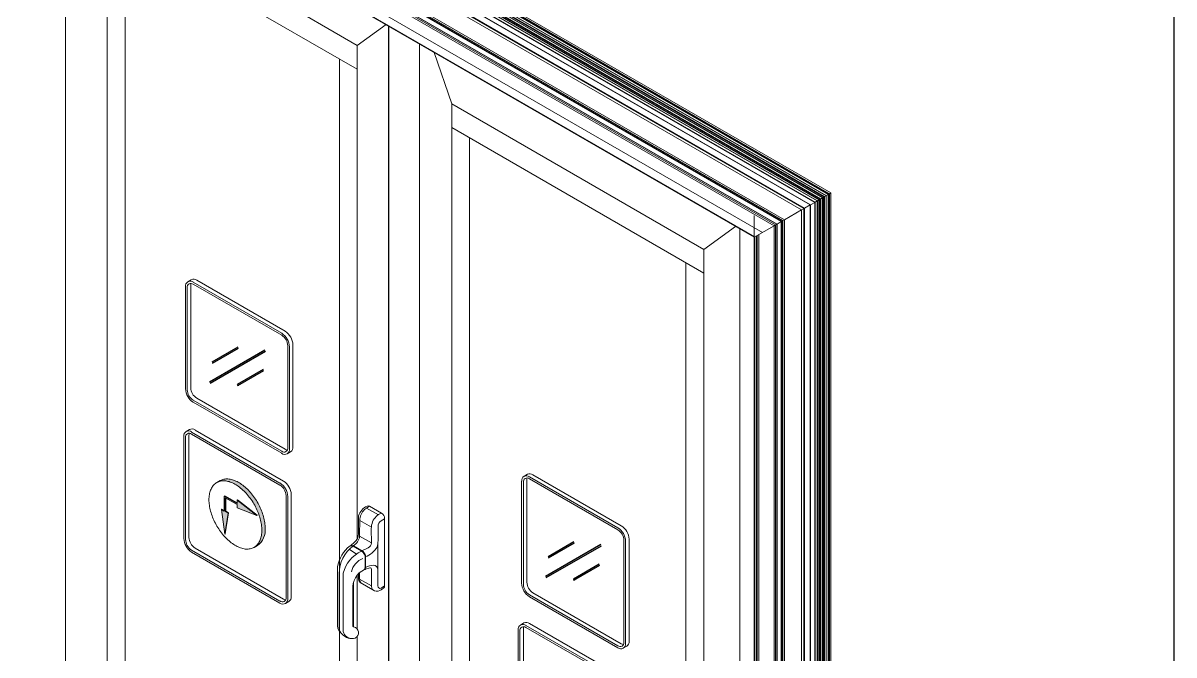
# Model space of a CAD drawing. Header units: millimetres. Extents: x 221 to 2771, y 196 to 840.
# Drawn here: x 1592 to 1721.3, y 314.9 to 385.9 of the extents above; entities that cross this region are included whole.
import ezdxf

# ---------------------------------------------------------------- set-up
doc = ezdxf.new("R2010")
doc.units = ezdxf.units.MM
doc.layers.add('antet_k', color=7, linetype='Continuous')

# ---------------------------------------------------------------- blocks, each defined once
blk = doc.blocks.new('S1.A')
at = {"color": 252}
blk.add_lwpolyline([(2269.17, -494.13), (2269.17, -791.13), (2479.17, -791.13), (2479.17, -494.13)], close=True, dxfattribs=at)
blk = doc.blocks.new('S50_SYF1')
at = {"layer": 'antet_k', "color": 0}
blk.add_blockref('S1.A', (-1500.92, 2845.51), dxfattribs=at)
blk = doc.blocks.new('36b çerçeve')
at = {"color": 32, "linetype": 'Continuous', "lineweight": 15}
for p, q in [((4420.19, -1031.06), (4420.19, -1051.88)), ((4421.37, -1029.62), (4420.67, -1030.05)), ((4421.25, -1030.85), (4421.25, -1051.68)), ((4439.82, -1040.55), (4421.78, -1030.14)), ((4439.82, -1040.96), (4421.78, -1030.55)), ((4440.52, -1040.14), (4422.49, -1029.73)), ((4420.55, -1031.26), (4420.55, -1052.08)), ((4442.11, -1063.72), (4442.11, -1042.89)), ((4441.05, -1063.92), (4441.05, -1043.1)), ((4441.41, -1064.13), (4441.41, -1043.3)), ((4421.78, -1054.23), (4439.82, -1064.64)), ((4421.78, -1054.64), (4439.82, -1065.05)), ((4422.49, -1053.82), (4440.52, -1064.23)), ((4440.93, -1065.13), (4441.65, -1064.75))]:
    blk.add_line(p, q, dxfattribs=at)
for centre, radius, start, end in [((4421.17, -1030.9), 0.985, 51.1474, 188.8634), ((4421.3, -1031.14), 0.764, 50.7967, 189.214), ((4422.35, -1030.82), 1.1, 156.1387, 181.7776), ((4421.84, -1030.6), 1.09, 53.1466, 115.5429), ((4437.96, -1043.45), 3.45, 2.5201, 57.4799), ((4438.67, -1043.05), 3.45, 2.5201, 57.4799), ((4438.37, -1043.22), 2.69, 2.6055, 57.3945), ((4423.64, -1051.73), 3.45, 182.5201, 237.4799), ((4423.23, -1051.96), 2.69, 182.6055, 237.3945), ((4423.94, -1051.55), 2.69, 182.6055, 237.3945), ((4440.3, -1064.04), 0.764, 230.7967, 9.214), ((4440.97, -1063.82), 1.15, 306.2403, 5.0718), ((4440.43, -1064.28), 0.985, 231.1474, 8.8634), ((4441.08, -1063.35), 1.04, 237.9037, 264.8965)]:
    blk.add_arc(centre, radius, start, end, dxfattribs=at)
blk = doc.blocks.new('rtyrtytryrtyyyy')
at = {"lineweight": -2}
h = blk.add_hatch(color=140, dxfattribs=at)
h.paths.add_polyline_path([(180444.53, 31717.11), (180447.45, 31718.79), (180447.38, 31718.9), (180444.47, 31717.22)])
h.paths.add_polyline_path([(180444.27, 31714.87), (180450.48, 31718.46), (180450.41, 31718.58), (180444.2, 31714.99)])
h.paths.add_polyline_path([(180447.38, 31714.59), (180450.3, 31716.28), (180450.23, 31716.39), (180447.32, 31714.71)])
at = {"color": 140, "lineweight": -2}
for p, q in [((180450.41, 31718.58), (180444.2, 31714.99)), ((180444.27, 31714.87), (180450.48, 31718.46)), ((180447.38, 31718.9), (180444.47, 31717.22)), ((180444.53, 31717.11), (180447.45, 31718.79)), ((180450.23, 31716.39), (180447.32, 31714.71)), ((180447.38, 31714.59), (180450.3, 31716.28)), ((180447.32, 31714.71), (180447.38, 31714.59)), ((180447.38, 31714.59), (180447.5, 31714.66))]:
    blk.add_line(p, q, dxfattribs=at)
blk = doc.blocks.new('3 b cm')
at = {"color": 21, "lineweight": -2, "xscale": 0.55055, "yscale": 0.55055, "zscale": 0.55055}
blk.add_blockref('36b çerçeve', (178027.8, 32294.95), dxfattribs=at)
at = {"color": 6, "lineweight": -2}
blk.add_blockref('rtyrtytryrtyyyy', (19.83, 1.6), dxfattribs=at)
blk = doc.blocks.new('jjg')
for color, points in [(9, [(4434.4, -1018.15), (4434.21, -1017.91), (4434.01, -1017.68), (4433.81, -1017.45), (4433.6, -1017.23), (4433.39, -1017.02), (4433.18, -1016.82), (4432.96, -1016.63), (4432.75, -1016.44), (4432.53, -1016.27), (4432.3, -1016.11), (4432.08, -1015.96), (4431.86, -1015.82), (4431.64, -1015.69), (4431.41, -1015.57), (4431.19, -1015.47), (4430.97, -1015.37), (4430.75, -1015.29), (4430.53, -1015.22), (4430.31, -1015.16), (4430.1, -1015.12), (4429.89, -1015.09), (4429.69, -1015.07), (4429.48, -1015.06), (4429.29, -1015.07), (4429.09, -1015.09), (4428.91, -1015.12), (4428.72, -1015.17), (4428.55, -1015.22), (4428.38, -1015.29), (4428.22, -1015.38), (4428.18, -1015.4), (4427.59, -1015.74), (4427.74, -1015.66), (4427.91, -1015.59), (4428.09, -1015.53), (4428.27, -1015.49), (4428.46, -1015.46), (4428.65, -1015.44), (4428.85, -1015.43), (4429.05, -1015.44), (4429.26, -1015.46), (4429.47, -1015.49), (4429.68, -1015.53), (4429.89, -1015.59), (4430.11, -1015.66), (4430.33, -1015.74), (4430.55, -1015.83), (4430.78, -1015.94), (4431, -1016.06), (4431.22, -1016.19), (4431.45, -1016.33), (4431.67, -1016.48), (4431.89, -1016.64), (4432.11, -1016.81), (4432.33, -1016.99), (4432.54, -1017.19), (4432.76, -1017.39), (4432.97, -1017.6), (4433.17, -1017.82), (4433.37, -1018.04), (4433.57, -1018.28), (4433.76, -1018.52), (4433.95, -1018.77), (4434.13, -1019.02), (4434.31, -1019.28), (4434.48, -1019.55), (4434.64, -1019.82), (4434.8, -1020.1), (4434.95, -1020.37), (4435.09, -1020.66), (4435.22, -1020.94), (4435.35, -1021.23), (4435.47, -1021.51), (4435.57, -1021.8), (4435.68, -1022.09), (4435.77, -1022.38), (4435.85, -1022.66), (4435.92, -1022.95), (4435.98, -1023.23), (4436.04, -1023.52), (4436.08, -1023.79), (4436.12, -1024.07), (4436.14, -1024.34), (4436.16, -1024.61), (4436.16, -1024.87), (4436.16, -1025.12), (4436.14, -1025.37), (4436.12, -1025.61), (4436.08, -1025.85), (4436.04, -1026.08), (4435.98, -1026.3), (4435.92, -1026.51), (4435.85, -1026.71), (4435.77, -1026.9), (4435.68, -1027.08), (4435.57, -1027.26), (4435.47, -1027.42), (4435.35, -1027.57), (4435.22, -1027.71), (4435.09, -1027.84), (4434.95, -1027.96), (4434.8, -1028.07), (4434.68, -1028.14), (4435.32, -1027.77, 0.267904), (4436.8, -1024.5), (4436.79, -1024.24), (4436.78, -1023.97), (4436.75, -1023.7), (4436.72, -1023.43), (4436.67, -1023.15), (4436.62, -1022.87), (4436.56, -1022.58), (4436.48, -1022.3), (4436.4, -1022.01), (4436.31, -1021.72), (4436.21, -1021.43), (4436.1, -1021.15), (4435.99, -1020.86), (4435.86, -1020.57), (4435.73, -1020.29), (4435.58, -1020.01), (4435.44, -1019.73), (4435.28, -1019.45), (4435.12, -1019.18), (4434.95, -1018.92), (4434.77, -1018.66), (4434.59, -1018.4)]), (7, [(4430.81, -1019.45), (4430.81, -1018.84), (4427.06, -1017.39), (4430.81, -1020.28), (4430.81, -1019.67), (4433.08, -1020.98), (4433.08, -1023.6), (4432.55, -1023.29), (4433.17, -1027.98), (4433.8, -1024.01), (4433.27, -1023.71), (4433.27, -1021.09), (4433.27, -1020.87), (4433.08, -1020.76)])]:
    blk.add_hatch(color=color).paths.add_polyline_path(points)
h = blk.add_hatch(color=253)
h.paths.add_polyline_path([(4430.9, -1018.78), (4427.15, -1017.34), (4427.06, -1017.39), (4430.81, -1018.84)])
h.paths.add_polyline_path([(4430.9, -1019.39), (4430.9, -1018.78), (4430.81, -1018.84), (4430.81, -1019.45)])
h.paths.add_polyline_path([(4433.17, -1020.7), (4430.9, -1019.39), (4430.81, -1019.45), (4433.08, -1020.76), (4433.27, -1020.87), (4433.27, -1021.09), (4433.27, -1023.71), (4433.36, -1023.65), (4433.36, -1020.81)])
h.paths.add_polyline_path([(4433.89, -1023.96), (4433.36, -1023.65), (4433.27, -1023.71), (4433.8, -1024.01)])
h.paths.add_polyline_path([(4433.27, -1027.93), (4433.89, -1023.96), (4433.8, -1024.01), (4433.17, -1027.98)])
h.paths.add_polyline_path([(4430.9, -1020.23), (4430.9, -1019.72), (4430.81, -1019.67), (4430.81, -1020.28)], flags=16)
h.paths.add_polyline_path([(4433.08, -1023.6), (4433.08, -1023.49), (4432.64, -1023.24), (4432.55, -1023.29)], flags=16)
at = {"color": 7, "linetype": 'Continuous', "lineweight": 15}
for p, q in [((4427.06, -1017.39), (4427.15, -1017.34)), ((4430.81, -1020.28), (4427.06, -1017.39)), ((4427.06, -1017.39), (4430.81, -1018.84)), ((4427.15, -1017.34), (4430.9, -1018.78)), ((4428.18, -1015.4), (4427.54, -1015.77)), ((4430.81, -1018.84), (4430.9, -1018.78)), ((4430.81, -1018.84), (4430.81, -1019.45)), ((4430.81, -1019.45), (4430.9, -1019.39)), ((4433.27, -1020.87), (4430.81, -1019.45)), ((4430.9, -1018.78), (4430.9, -1019.39)), ((4433.36, -1020.81), (4430.9, -1019.39)), ((4430.81, -1019.67), (4430.81, -1020.28)), ((4433.08, -1020.98), (4430.81, -1019.67)), ((4430.81, -1020.28), (4430.9, -1020.23)), ((4430.9, -1019.72), (4430.9, -1020.23)), ((4433.27, -1020.87), (4433.08, -1020.76)), ((4433.08, -1020.76), (4433.08, -1020.76)), ((4433.08, -1020.98), (4433.08, -1023.6)), ((4433.36, -1020.81), (4433.17, -1020.7)), ((4433.27, -1020.87), (4433.27, -1023.71)), ((4433.27, -1020.87), (4433.27, -1021.09)), ((4433.36, -1020.81), (4433.36, -1023.65)), ((4433.36, -1020.81), (4433.36, -1021.03)), ((4432.55, -1023.29), (4432.64, -1023.24)), ((4433.08, -1023.6), (4432.55, -1023.29)), ((4432.55, -1023.29), (4433.17, -1027.98)), ((4433.08, -1023.49), (4432.64, -1023.24)), ((4433.27, -1023.71), (4433.36, -1023.65)), ((4433.8, -1024.01), (4433.27, -1023.71)), ((4433.27, -1027.93), (4433.89, -1023.96)), ((4433.89, -1023.96), (4433.36, -1023.65)), ((4433.8, -1024.01), (4433.89, -1023.96)), ((4433.17, -1027.98), (4433.8, -1024.01)), ((4433.17, -1027.98), (4433.27, -1027.93)), ((4434.68, -1028.14), (4435.32, -1027.77))]:
    blk.add_line(p, q, dxfattribs=at)
at = {"color": 7, "linetype": 'Continuous', "lineweight": 15, "flags": 128}
for points in [[(4436.8, -1024.5), (4436.79, -1024.24), (4436.78, -1023.97), (4436.75, -1023.7), (4436.72, -1023.43), (4436.67, -1023.15), (4436.62, -1022.87), (4436.56, -1022.58), (4436.48, -1022.3), (4436.4, -1022.01), (4436.31, -1021.72), (4436.21, -1021.43), (4436.1, -1021.15), (4435.99, -1020.86), (4435.86, -1020.57), (4435.73, -1020.29), (4435.58, -1020.01), (4435.44, -1019.73), (4435.28, -1019.45), (4435.12, -1019.18), (4434.95, -1018.92), (4434.77, -1018.66), (4434.59, -1018.4), (4434.4, -1018.15), (4434.21, -1017.91), (4434.01, -1017.68), (4433.81, -1017.45), (4433.6, -1017.23), (4433.39, -1017.02), (4433.18, -1016.82), (4432.96, -1016.63), (4432.75, -1016.44), (4432.53, -1016.27), (4432.3, -1016.11), (4432.08, -1015.96), (4431.86, -1015.82), (4431.64, -1015.69), (4431.41, -1015.57), (4431.19, -1015.47), (4430.97, -1015.37), (4430.75, -1015.29), (4430.53, -1015.22), (4430.31, -1015.16), (4430.1, -1015.12), (4429.89, -1015.09), (4429.69, -1015.07), (4429.48, -1015.06), (4429.29, -1015.07), (4429.09, -1015.09), (4428.91, -1015.12), (4428.72, -1015.17), (4428.55, -1015.22), (4428.38, -1015.29), (4428.22, -1015.38), (4428.18, -1015.4)], [(4436.16, -1024.87), (4436.16, -1024.61), (4436.14, -1024.34), (4436.12, -1024.07), (4436.08, -1023.79), (4436.04, -1023.52), (4435.98, -1023.23), (4435.92, -1022.95), (4435.85, -1022.66), (4435.77, -1022.38), (4435.68, -1022.09), (4435.57, -1021.8), (4435.47, -1021.51), (4435.35, -1021.23), (4435.22, -1020.94), (4435.09, -1020.66), (4434.95, -1020.37), (4434.8, -1020.1), (4434.64, -1019.82), (4434.48, -1019.55), (4434.31, -1019.28), (4434.13, -1019.02), (4433.95, -1018.77), (4433.76, -1018.52), (4433.57, -1018.28), (4433.37, -1018.04), (4433.17, -1017.82), (4432.97, -1017.6), (4432.76, -1017.39), (4432.54, -1017.19), (4432.33, -1016.99), (4432.11, -1016.81), (4431.89, -1016.64), (4431.67, -1016.48), (4431.45, -1016.33), (4431.22, -1016.19), (4431, -1016.06), (4430.78, -1015.94), (4430.55, -1015.83), (4430.33, -1015.74), (4430.11, -1015.66), (4429.89, -1015.59), (4429.68, -1015.53), (4429.47, -1015.49), (4429.26, -1015.46), (4429.05, -1015.44), (4428.85, -1015.43), (4428.65, -1015.44), (4428.46, -1015.46), (4428.27, -1015.49), (4428.09, -1015.53), (4427.91, -1015.59), (4427.74, -1015.66), (4427.58, -1015.74), (4427.42, -1015.84), (4427.27, -1015.94), (4427.13, -1016.06), (4427, -1016.19), (4426.87, -1016.33), (4426.76, -1016.48), (4426.65, -1016.65), (4426.55, -1016.82), (4426.46, -1017), (4426.37, -1017.2), (4426.3, -1017.4), (4426.24, -1017.61), (4426.18, -1017.83), (4426.14, -1018.05), (4426.1, -1018.29), (4426.08, -1018.53), (4426.07, -1018.78), (4426.06, -1019.04), (4426.07, -1019.3), (4426.08, -1019.56), (4426.1, -1019.83), (4426.14, -1020.11), (4426.18, -1020.39), (4426.24, -1020.67), (4426.3, -1020.95), (4426.37, -1021.24), (4426.46, -1021.53), (4426.55, -1021.81), (4426.65, -1022.1), (4426.76, -1022.39), (4426.87, -1022.68), (4427, -1022.96), (4427.13, -1023.25), (4427.27, -1023.53), (4427.42, -1023.81), (4427.58, -1024.08), (4427.74, -1024.35), (4427.91, -1024.62), (4428.09, -1024.88), (4428.27, -1025.13), (4428.46, -1025.38), (4428.65, -1025.62), (4428.85, -1025.86), (4429.05, -1026.09), (4429.26, -1026.31), (4429.47, -1026.52), (4429.68, -1026.72), (4429.89, -1026.91), (4430.11, -1027.09), (4430.33, -1027.26), (4430.55, -1027.43), (4430.78, -1027.58), (4431, -1027.72), (4431.22, -1027.85), (4431.45, -1027.96), (4431.67, -1028.07), (4431.89, -1028.16), (4432.11, -1028.25), (4432.33, -1028.31), (4432.54, -1028.37), (4432.76, -1028.42), (4432.97, -1028.45), (4433.17, -1028.47), (4433.37, -1028.47), (4433.57, -1028.47), (4433.76, -1028.45), (4433.95, -1028.41), (4434.13, -1028.37), (4434.31, -1028.31), (4434.48, -1028.24), (4434.64, -1028.16), (4434.8, -1028.07), (4434.95, -1027.96), (4435.09, -1027.84), (4435.22, -1027.71), (4435.35, -1027.57), (4435.47, -1027.42), (4435.57, -1027.26), (4435.68, -1027.08), (4435.77, -1026.9), (4435.85, -1026.71), (4435.92, -1026.51), (4435.98, -1026.3), (4436.04, -1026.08), (4436.08, -1025.85), (4436.12, -1025.61), (4436.14, -1025.37), (4436.16, -1025.12), (4436.16, -1024.87)]]:
    blk.add_lwpolyline(points, dxfattribs=at)
at = {"color": 7, "linetype": 'Continuous', "lineweight": 15}
blk.add_arc((4433.23, -1024.85), 3.59, 305.6609, 5.6513, dxfattribs=at)
blk = doc.blocks.new('sürme 2')
at = {"color": 21, "xscale": -1}
blk.add_blockref('36b çerçeve', (8097.79, -300.72), dxfattribs=at)
at = {"color": 21, "xscale": -1.075845078, "yscale": 1.075845078, "zscale": 1.075845078}
blk.add_blockref('jjg', (8434.59, -248.66), dxfattribs=at)
blk = doc.blocks.new('ty')
for color, points in [(9, [(4441.36, -995.99), (4441.14, -995.76), (4440.91, -995.53), (4440.69, -995.32), (4440.46, -995.11), (4440.22, -994.92), (4439.99, -994.73), (4439.75, -994.56), (4439.51, -994.4), (4439.28, -994.25), (4439.04, -994.11), (4438.8, -993.98), (4438.56, -993.87), (4438.32, -993.77), (4438.09, -993.68), (4437.86, -993.61), (4437.62, -993.55), (4437.4, -993.5), (4437.17, -993.47), (4436.95, -993.45), (4436.74, -993.44), (4436.53, -993.45), (4436.32, -993.47), (4436.12, -993.5), (4435.93, -993.55), (4435.74, -993.61), (4435.56, -993.69), (4435.38, -993.78), (4435.34, -993.8), (4434.71, -994.16), (4434.88, -994.08), (4435.06, -994.01), (4435.25, -993.95), (4435.44, -993.9), (4435.64, -993.86), (4435.85, -993.84), (4436.06, -993.84), (4436.27, -993.84), (4436.49, -993.86), (4436.72, -993.9), (4436.94, -993.94), (4437.18, -994), (4437.41, -994.08), (4437.64, -994.16), (4437.88, -994.26), (4438.12, -994.38), (4438.36, -994.5), (4438.6, -994.64), (4438.83, -994.79), (4439.07, -994.95), (4439.31, -995.13), (4439.54, -995.31), (4439.78, -995.51), (4440.01, -995.71), (4440.23, -995.93), (4440.46, -996.15), (4440.68, -996.38), (4440.89, -996.63), (4441.11, -996.88), (4441.31, -997.14), (4441.51, -997.4), (4441.71, -997.67), (4441.89, -997.95), (4442.08, -998.24), (4442.25, -998.53), (4442.42, -998.82), (4442.58, -999.12), (4442.73, -999.42), (4442.87, -999.72), (4443.01, -1000.03), (4443.13, -1000.33), (4443.25, -1000.64), (4443.35, -1000.95), (4443.45, -1001.26), (4443.54, -1001.57), (4443.62, -1001.87), (4443.68, -1002.18), (4443.74, -1002.48), (4443.79, -1002.77), (4443.83, -1003.07), (4443.85, -1003.36), (4443.87, -1003.64), (4443.87, -1003.92), (4443.87, -1004.19), (4443.85, -1004.46), (4443.83, -1004.72), (4443.79, -1004.97), (4443.74, -1005.21), (4443.68, -1005.45), (4443.62, -1005.67), (4443.54, -1005.89), (4443.45, -1006.09), (4443.35, -1006.29), (4443.25, -1006.47), (4443.13, -1006.65), (4443.01, -1006.81), (4442.87, -1006.96), (4442.73, -1007.1), (4442.58, -1007.22), (4442.42, -1007.34), (4442.29, -1007.41), (4442.97, -1007.02, 0.267904), (4444.55, -1003.53), (4444.55, -1003.25), (4444.53, -1002.96), (4444.51, -1002.67), (4444.47, -1002.38), (4444.42, -1002.08), (4444.36, -1001.78), (4444.3, -1001.48), (4444.22, -1001.17), (4444.13, -1000.87), (4444.03, -1000.56), (4443.93, -1000.25), (4443.81, -999.94), (4443.69, -999.63), (4443.55, -999.33), (4443.41, -999.03), (4443.26, -998.72), (4443.1, -998.43), (4442.93, -998.13), (4442.76, -997.84), (4442.57, -997.56), (4442.39, -997.28), (4442.19, -997.01), (4441.99, -996.74), (4441.79, -996.49), (4441.57, -996.23)]), (7, [(4438.81, -998.46), (4436.19, -996.94), (4436.19, -997.19), (4436.19, -1000), (4435.62, -999.67), (4436.29, -1004.72), (4436.97, -1000.45), (4436.4, -1000.12), (4436.4, -997.29), (4438.81, -998.69), (4438.81, -999.35), (4442.82, -1000.89), (4438.81, -997.8)])]:
    blk.add_hatch(color=color).paths.add_polyline_path(points)
h = blk.add_hatch(color=253)
h.paths.add_polyline_path([(4438.81, -998.34), (4436.29, -996.88), (4436.19, -996.94), (4438.81, -998.46)])
h.paths.add_polyline_path([(4442.92, -1000.83), (4438.91, -997.74), (4438.81, -997.8), (4442.82, -1000.89)])
h.paths.add_polyline_path([(4436.5, -1000.06), (4436.5, -997.35), (4436.4, -997.29), (4436.4, -1000.12)])
h.paths.add_polyline_path([(4437.07, -1000.39), (4436.5, -1000.06), (4436.4, -1000.12), (4436.97, -1000.45)])
h.paths.add_polyline_path([(4436.19, -1000), (4436.19, -999.88), (4435.73, -999.61), (4435.62, -999.67)])
h.paths.add_polyline_path([(4436.4, -1004.66), (4437.07, -1000.39), (4436.97, -1000.45), (4436.29, -1004.72)])
at = {"color": 7, "linetype": 'Continuous', "lineweight": 15}
for p, q in [((4435.34, -993.8), (4434.66, -994.19)), ((4436.19, -996.94), (4436.29, -996.88)), ((4436.19, -996.94), (4438.81, -998.46)), ((4436.19, -996.94), (4436.19, -997.19)), ((4436.19, -997.19), (4436.19, -1000)), ((4436.29, -996.88), (4438.81, -998.34)), ((4436.4, -997.29), (4436.4, -1000.12)), ((4436.4, -997.29), (4438.81, -998.69)), ((4436.5, -997.35), (4436.5, -1000.06)), ((4438.81, -997.8), (4438.91, -997.74)), ((4438.81, -997.8), (4438.81, -998.46)), ((4442.82, -1000.89), (4438.81, -997.8)), ((4442.92, -1000.83), (4438.91, -997.74)), ((4435.62, -999.67), (4435.73, -999.61)), ((4436.19, -1000), (4435.62, -999.67)), ((4435.62, -999.67), (4436.29, -1004.72)), ((4436.19, -999.88), (4435.73, -999.61)), ((4436.29, -1004.72), (4436.97, -1000.45)), ((4436.4, -1000.12), (4436.5, -1000.06)), ((4436.97, -1000.45), (4436.4, -1000.12)), ((4436.4, -1004.66), (4437.07, -1000.39)), ((4437.07, -1000.39), (4436.5, -1000.06)), ((4436.97, -1000.45), (4437.07, -1000.39)), ((4438.81, -998.69), (4438.81, -999.35)), ((4438.81, -999.35), (4442.82, -1000.89)), ((4442.82, -1000.89), (4442.92, -1000.83)), ((4436.29, -1004.72), (4436.4, -1004.66)), ((4442.29, -1007.41), (4442.97, -1007.02))]:
    blk.add_line(p, q, dxfattribs=at)
at = {"color": 7, "linetype": 'Continuous', "lineweight": 15, "flags": 128}
for points in [[(4444.55, -1003.53), (4444.55, -1003.25), (4444.53, -1002.96), (4444.51, -1002.67), (4444.47, -1002.38), (4444.42, -1002.08), (4444.36, -1001.78), (4444.3, -1001.48), (4444.22, -1001.17), (4444.13, -1000.87), (4444.03, -1000.56), (4443.93, -1000.25), (4443.81, -999.94), (4443.69, -999.63), (4443.55, -999.33), (4443.41, -999.03), (4443.26, -998.72), (4443.1, -998.43), (4442.93, -998.13), (4442.76, -997.84), (4442.57, -997.56), (4442.39, -997.28), (4442.19, -997.01), (4441.99, -996.74), (4441.79, -996.49), (4441.57, -996.23), (4441.36, -995.99), (4441.14, -995.76), (4440.91, -995.53), (4440.69, -995.32), (4440.46, -995.11), (4440.22, -994.92), (4439.99, -994.73), (4439.75, -994.56), (4439.51, -994.4), (4439.28, -994.25), (4439.04, -994.11), (4438.8, -993.98), (4438.56, -993.87), (4438.32, -993.77), (4438.09, -993.68), (4437.86, -993.61), (4437.62, -993.55), (4437.4, -993.5), (4437.17, -993.47), (4436.95, -993.45), (4436.74, -993.44), (4436.53, -993.45), (4436.32, -993.47), (4436.12, -993.5), (4435.93, -993.55), (4435.74, -993.61), (4435.56, -993.69), (4435.38, -993.78), (4435.34, -993.8)], [(4443.87, -1003.92), (4443.87, -1003.64), (4443.85, -1003.36), (4443.83, -1003.07), (4443.79, -1002.77), (4443.74, -1002.48), (4443.68, -1002.18), (4443.62, -1001.87), (4443.54, -1001.57), (4443.45, -1001.26), (4443.35, -1000.95), (4443.25, -1000.64), (4443.13, -1000.33), (4443.01, -1000.03), (4442.87, -999.72), (4442.73, -999.42), (4442.58, -999.12), (4442.42, -998.82), (4442.25, -998.53), (4442.08, -998.24), (4441.89, -997.95), (4441.71, -997.67), (4441.51, -997.4), (4441.31, -997.14), (4441.11, -996.88), (4440.89, -996.63), (4440.68, -996.38), (4440.46, -996.15), (4440.23, -995.93), (4440.01, -995.71), (4439.78, -995.51), (4439.54, -995.31), (4439.31, -995.13), (4439.07, -994.95), (4438.83, -994.79), (4438.6, -994.64), (4438.36, -994.5), (4438.12, -994.38), (4437.88, -994.26), (4437.64, -994.16), (4437.41, -994.08), (4437.18, -994), (4436.94, -993.94), (4436.72, -993.9), (4436.49, -993.86), (4436.27, -993.84), (4436.06, -993.84), (4435.85, -993.84), (4435.64, -993.86), (4435.44, -993.9), (4435.25, -993.95), (4435.06, -994.01), (4434.88, -994.08), (4434.7, -994.17), (4434.53, -994.27), (4434.38, -994.38), (4434.22, -994.51), (4434.08, -994.65), (4433.95, -994.8), (4433.82, -994.96), (4433.7, -995.13), (4433.6, -995.32), (4433.5, -995.51), (4433.41, -995.72), (4433.33, -995.94), (4433.27, -996.16), (4433.21, -996.4), (4433.16, -996.64), (4433.13, -996.89), (4433.1, -997.15), (4433.08, -997.41), (4433.08, -997.69), (4433.08, -997.97), (4433.1, -998.25), (4433.13, -998.54), (4433.16, -998.83), (4433.21, -999.13), (4433.27, -999.43), (4433.33, -999.74), (4433.41, -1000.04), (4433.5, -1000.35), (4433.6, -1000.66), (4433.7, -1000.96), (4433.82, -1001.27), (4433.95, -1001.58), (4434.08, -1001.89), (4434.22, -1002.19), (4434.38, -1002.49), (4434.53, -1002.79), (4434.7, -1003.08), (4434.88, -1003.37), (4435.06, -1003.65), (4435.25, -1003.93), (4435.44, -1004.2), (4435.64, -1004.47), (4435.85, -1004.73), (4436.06, -1004.98), (4436.27, -1005.22), (4436.49, -1005.46), (4436.72, -1005.68), (4436.94, -1005.9), (4437.18, -1006.1), (4437.41, -1006.3), (4437.64, -1006.48), (4437.88, -1006.65), (4438.12, -1006.82), (4438.36, -1006.97), (4438.6, -1007.1), (4438.83, -1007.23), (4439.07, -1007.34), (4439.31, -1007.44), (4439.54, -1007.53), (4439.78, -1007.6), (4440.01, -1007.66), (4440.23, -1007.71), (4440.46, -1007.75), (4440.68, -1007.77), (4440.89, -1007.77), (4441.11, -1007.77), (4441.31, -1007.74), (4441.51, -1007.71), (4441.71, -1007.66), (4441.89, -1007.6), (4442.08, -1007.53), (4442.25, -1007.44), (4442.42, -1007.34), (4442.58, -1007.22), (4442.73, -1007.1), (4442.87, -1006.96), (4443.01, -1006.81), (4443.13, -1006.65), (4443.25, -1006.47), (4443.35, -1006.29), (4443.45, -1006.09), (4443.54, -1005.89), (4443.62, -1005.67), (4443.68, -1005.45), (4443.74, -1005.21), (4443.79, -1004.97), (4443.83, -1004.72), (4443.85, -1004.46), (4443.87, -1004.19), (4443.87, -1003.92)]]:
    blk.add_lwpolyline(points, dxfattribs=at)
at = {"color": 7, "linetype": 'Continuous', "lineweight": 15}
blk.add_arc((4440.74, -1003.9), 3.84, 305.6609, 5.6513, dxfattribs=at)
blk = doc.blocks.new('sürme 1')
at = {"color": 21}
for name, p in [('36b çerçeve', (0, 0)), ('ty', (-7.75, -46.27))]:
    blk.add_blockref(name, p, dxfattribs=at)

msp = doc.modelspace()

# ---------------------------------------------------------------- linework, layer by layer
at = {"color": 8, "linetype": 'Continuous', "lineweight": 15}
for p, q in [((1681.488, 366.118), (1556.279, 438.399)), ((1681.553, 366.095), (1556.296, 438.405)), ((1681.611, 366.129), (1556.41, 438.406)), ((1681.625, 366.137), (1556.415, 438.418)), ((1681.808, 366.243), (1556.599, 438.524)), ((1681.813, 366.245), (1556.609, 438.523)), ((1681.923, 366.35), (1556.714, 438.632)), ((1681.945, 366.381), (1556.735, 438.663)), ((1682.02, 366.393), (1556.81, 438.674)), ((1682.046, 366.38), (1556.816, 438.674)), ((1681.841, 366.262), (1556.818, 438.436)), ((1681.841, 366.256), (1556.832, 438.421)), ((1681.841, 366.256), (1556.86, 438.405)), ((1682.219, 366.48), (1557.01, 438.761)), ((1682.576, 366.686), (1557.025, 439.157)), ((1682.226, 366.484), (1557.025, 438.76)), ((1682.598, 366.698), (1557.032, 439.178)), ((1682.501, 366.642), (1557.046, 439.058)), ((1682.491, 366.637), (1557.051, 439.043)), ((1682.464, 366.621), (1557.078, 438.997)), ((1557.094, 438.98), (1682.464, 366.614)), ((1682.751, 366.787), (1557.185, 439.266)), ((1682.757, 366.79), (1557.2, 439.265)), ((1682.432, 366.603), (1557.396, 438.777)), ((1679.701, 365.026), (1554.523, 437.29)), ((1679.733, 365.045), (1554.524, 437.326)), ((1679.786, 365.075), (1554.577, 437.356)), ((1679.793, 365.079), (1554.592, 437.355)), ((1680.417, 365.44), (1555.737, 437.415)), ((1680.449, 365.458), (1555.769, 437.434)), ((1681.202, 365.893), (1556.024, 438.156)), ((1681.234, 365.911), (1556.025, 438.192)), ((1681.388, 366), (1556.178, 438.281)), ((1681.403, 366.024), (1556.194, 438.305)), ((1681.414, 366.043), (1556.204, 438.325)), ((1680.979, 365.764), (1556.246, 437.77)), ((1680.926, 365.733), (1556.246, 437.709)), ((1681.829, 366.255), (1556.915, 438.366)), ((1677.345, 363.666), (1552.145, 435.941)), ((1677.359, 363.674), (1552.15, 435.955)), ((1677.253, 363.613), (1552.17, 435.821)), ((1677.246, 363.609), (1552.173, 435.811)), ((1677.527, 363.771), (1552.318, 436.052)), ((1679.452, 364.882), (1554.772, 436.858)), ((1676.367, 363.101), (1551.157, 435.383)), ((1676.532, 363.197), (1551.852, 435.173)), ((1676.662, 363.272), (1551.982, 435.248)), ((1676.694, 363.29), (1552.014, 435.266)), ((1677.219, 363.593), (1552.2, 435.765)), ((1552.211, 435.754), (1677.215, 363.591)), ((1552.423, 435.631), (1677.219, 363.588)), ((1677.166, 363.563), (1552.486, 435.538)), ((1675.06, 362.347), (1552.451, 433.128)), ((1675.054, 362.343), (1552.482, 433.102)), ((1674.2, 361.85), (1553.23, 431.684)), ((1674.14, 361.816), (1553.261, 431.597)), ((1596.739, 406.498), (1596.739, 309.43)), ((1596.763, 406.484), (1596.763, 309.43)), ((1601.443, 399.645), (1629.535, 383.359)), ((1601.443, 399.645), (1601.443, 309.43)), ((1601.443, 396.97), (1629.535, 380.684)), ((1603.453, 395.809), (1603.453, 309.43)), ((1629.535, 383.359), (1632.766, 385.701)), ((1633.057, 385.533), (1633.057, 269.25)), ((1633.081, 385.519), (1633.081, 269.236)), ((1629.535, 383.359), (1629.535, 330.762)), ((1636.543, 383.52), (1636.543, 271.145)), ((1627.525, 381.844), (1627.525, 279.338)), ((1640.148, 376.804), (1638.163, 382.585)), ((1640.148, 376.804), (1668.476, 360.45)), ((1640.148, 376.804), (1640.148, 269.063)), ((1640.148, 374.129), (1668.476, 357.775)), ((1642.158, 372.968), (1642.158, 272.427)), ((1681.234, 365.911), (1681.388, 366)), ((1681.388, 240.254), (1681.388, 366)), ((1681.507, 366.068), (1681.389, 366)), ((1681.414, 366.043), (1681.488, 366.118)), ((1681.416, 240.255), (1681.416, 366.001)), ((1681.438, 366), (1681.54, 366.028)), ((1681.438, 240.254), (1681.438, 366)), ((1681.506, 366.068), (1681.507, 366.068)), ((1681.545, 366.05), (1681.506, 366.068)), ((1681.507, 366.068), (1681.611, 366.129)), ((1681.51, 366.111), (1681.507, 366.068)), ((1681.54, 240.282), (1681.54, 366.028)), ((1681.553, 240.293), (1681.553, 366.095)), ((1681.611, 240.392), (1681.611, 366.129)), ((1681.625, 366.137), (1681.808, 366.243)), ((1681.625, 240.39), (1681.625, 366.137)), ((1681.808, 240.496), (1681.808, 366.243)), ((1681.813, 240.505), (1681.813, 366.245)), ((1681.829, 366.255), (1681.836, 366.259)), ((1681.829, 240.849), (1681.829, 366.255)), ((1681.836, 240.749), (1681.836, 366.259)), ((1681.841, 366.262), (1681.927, 366.311)), ((1681.841, 366.262), (1681.927, 366.311)), ((1681.841, 240.73), (1681.841, 366.262)), ((1681.923, 366.35), (1681.927, 366.311)), ((1682.045, 366.379), (1681.927, 366.311)), ((1681.959, 366.288), (1681.927, 366.311)), ((1682.02, 366.393), (1681.945, 366.381)), ((1681.959, 240.542), (1681.959, 366.288)), ((1682.044, 366.35), (1681.997, 366.291)), ((1681.997, 240.545), (1681.997, 366.291)), ((1682.045, 366.379), (1682.028, 366.389)), ((1682.044, 240.604), (1682.044, 366.35)), ((1682.045, 366.379), (1682.219, 366.48)), ((1682.045, 366.36), (1682.045, 366.379)), ((1682.046, 240.609), (1682.046, 366.38)), ((1682.219, 240.734), (1682.219, 366.48)), ((1682.432, 366.603), (1682.226, 366.484)), ((1682.226, 240.747), (1682.226, 366.484)), ((1682.458, 366.617), (1682.432, 366.603)), ((1682.432, 241.468), (1682.432, 366.603)), ((1682.458, 366.617), (1682.458, 241.104)), ((1682.491, 366.637), (1682.464, 366.621)), ((1682.464, 241.082), (1682.464, 366.621)), ((1682.491, 241.036), (1682.491, 366.637)), ((1682.576, 366.686), (1682.501, 366.642)), ((1682.501, 241.024), (1682.501, 366.642)), ((1682.576, 240.957), (1682.576, 366.686)), ((1682.598, 366.698), (1682.751, 366.787)), ((1682.598, 240.952), (1682.598, 366.698)), ((1682.751, 241.04), (1682.751, 366.787)), ((1682.757, 241.054), (1682.757, 366.79)), ((1677.527, 363.771), (1679.452, 364.882)), ((1679.701, 365.026), (1679.452, 364.882)), ((1679.452, 239.747), (1679.452, 364.882)), ((1679.701, 239.316), (1679.701, 365.026)), ((1679.733, 365.045), (1679.786, 365.075)), ((1679.733, 239.298), (1679.733, 365.045)), ((1679.786, 239.329), (1679.786, 365.075)), ((1680.417, 365.44), (1679.793, 365.079)), ((1679.793, 239.342), (1679.793, 365.079)), ((1680.449, 365.458), (1680.417, 365.44)), ((1680.417, 240.305), (1680.417, 365.44)), ((1680.926, 365.733), (1680.449, 365.458)), ((1680.449, 240.323), (1680.449, 365.458)), ((1680.926, 240.598), (1680.926, 365.733)), ((1681.202, 365.893), (1680.979, 365.764)), ((1680.979, 240.568), (1680.979, 365.764)), ((1681.202, 240.182), (1681.202, 365.893)), ((1681.234, 240.165), (1681.234, 365.911)), ((1674.128, 364.24), (1674.128, 245.226)), ((1676.694, 363.29), (1677.166, 363.563)), ((1677.166, 238.428), (1677.166, 363.563)), ((1677.215, 363.591), (1677.215, 238.081)), ((1677.246, 363.609), (1677.219, 363.593)), ((1677.219, 238.067), (1677.219, 363.593)), ((1677.246, 238.021), (1677.246, 363.609)), ((1677.345, 363.666), (1677.253, 363.613)), ((1677.253, 238.012), (1677.253, 363.613)), ((1677.345, 237.931), (1677.345, 363.666)), ((1677.527, 363.771), (1677.359, 363.674)), ((1677.359, 237.928), (1677.359, 363.674)), ((1677.527, 238.025), (1677.527, 363.771)), ((1668.476, 360.45), (1672.036, 363.03)), ((1672.532, 362.744), (1672.532, 246.824)), ((1676.367, 363.101), (1674.136, 361.813)), ((1674.646, 242.048), (1674.646, 362.108)), ((1676.528, 363.194), (1676.367, 363.101)), ((1676.367, 237.355), (1676.367, 363.101)), ((1676.528, 237.448), (1676.528, 363.194)), ((1676.532, 363.197), (1676.662, 363.272)), ((1676.532, 237.457), (1676.532, 363.197)), ((1676.694, 363.29), (1676.662, 363.272)), ((1676.662, 238.137), (1676.662, 363.272)), ((1676.694, 238.155), (1676.694, 363.29)), ((1674.136, 361.813), (1674.136, 242.742)), ((1674.14, 242.711), (1674.14, 361.816)), ((1674.2, 242.476), (1674.2, 361.85)), ((1674.218, 242.433), (1674.218, 361.861)), ((1674.386, 242.142), (1674.386, 361.958)), ((1674.464, 242.076), (1674.464, 362.003)), ((1668.476, 360.45), (1668.476, 304.822)), ((1666.467, 358.935), (1666.467, 258.394)), ((1630.499, 331.309), (1630.9, 331.591)), ((1631.908, 330.629), (1630.586, 331.37)), ((1630.9, 331.591), (1632.241, 330.807)), ((1629.535, 330.762), (1629.535, 327.925)), ((1629.682, 330.499), (1629.665, 328.505)), ((1629.801, 328.204), (1629.818, 330.162)), ((1631.113, 329.238), (1629.816, 329.973)), ((1632.222, 329.94), (1632.61, 330.181)), ((1632.61, 330.196), (1632.61, 322.492)), ((1631.111, 329.048), (1631.126, 327.465)), ((1631.868, 327.707), (1631.868, 329.322)), ((1629.211, 327.531), (1628.817, 327.177)), ((1631.126, 327.465), (1629.801, 328.204)), ((1631.839, 327.349), (1631.848, 324.462)), ((1629.445, 326.212), (1628.64, 326.748)), ((1628.817, 327.177), (1628.719, 327.128)), ((1630.012, 326.521), (1628.952, 327.132)), ((1629.122, 327.123), (1630.177, 326.483)), ((1630.751, 326.923), (1630.063, 326.552)), ((1630.413, 324.757), (1630.413, 325.975)), ((1630.458, 326.044), (1630.458, 324.633)), ((1627.32, 324.774), (1627.306, 318.144)), ((1630.473, 324.498), (1630.96, 324.652)), ((1627.515, 324.041), (1627.517, 317.852)), ((1627.942, 317.698), (1627.965, 324.052)), ((1629.535, 323.845), (1629.535, 317.768)), ((1629.66, 323.514), (1629.66, 323.988)), ((1629.801, 323.368), (1629.801, 324.123)), ((1631.147, 322.649), (1629.801, 323.368)), ((1631.147, 324.354), (1631.147, 322.534)), ((1631.848, 322.634), (1631.848, 324.462)), ((1629.043, 318.114), (1629.048, 322.185)), ((1629.125, 323.06), (1629.125, 318.018)), ((1631.269, 322.177), (1629.876, 323.005)), ((1632.61, 322.627), (1632.211, 322.376)), ((1629.125, 319.204), (1629.125, 318.018)), ((1629.535, 316.962), (1629.535, 276.595)), ((1596.739, 315.857), (1596.739, 290.579))]:
    msp.add_line(p, q, dxfattribs=at)
at = {"color": 8, "linetype": 'Continuous', "lineweight": 15, "flags": 128}
for points in [[(1681.51, 366.111), (1681.509, 366.116), (1681.508, 366.12), (1681.506, 366.122), (1681.503, 366.124), (1681.5, 366.124), (1681.496, 366.123), (1681.492, 366.121), (1681.488, 366.118)], [(1681.545, 366.05), (1681.549, 366.047), (1681.552, 366.044), (1681.553, 366.041), (1681.553, 366.038), (1681.552, 366.035), (1681.549, 366.032), (1681.545, 366.03), (1681.54, 366.028)], [(1682.043, 366.363), (1682.041, 366.365), (1682.039, 366.367), (1682.039, 366.369), (1682.039, 366.372), (1682.04, 366.374), (1682.041, 366.376), (1682.043, 366.378), (1682.045, 366.379)], [(1682.219, 366.48), (1682.222, 366.481), (1682.224, 366.482), (1682.225, 366.483), (1682.226, 366.484), (1682.226, 366.484)], [(1676.528, 363.194), (1676.53, 363.196), (1676.531, 363.196), (1676.532, 363.197), (1676.532, 363.197)]]:
    msp.add_lwpolyline(points, dxfattribs=at)
at = {"color": 8, "linetype": 'Continuous', "lineweight": 15}
for centre, radius, start, end in [((1681.404, 365.968), 0.0352, 69.22928, 117.07832), ((1681.368, 366.03), 0.0356, 304.74294, 350.60589), ((1681.44, 366.017), 0.0368, 135.10747, 170.15157), ((1681.429, 366.036), 0.0368, 249.85147, 284.89033), ((1681.955, 366.352), 0.0316, 108.96945, 182.33668), ((1681.976, 366.315), 0.0316, 237.66838, 311.02402), ((1682.021, 366.385), 0.0087, 4.34353, 99.95811), ((1682.039, 366.386), 0.00931, 187.02991, 306.85065), ((1682.038, 366.356), 0.0087, 320.0306, 55.65973), ((1631.361, 329.989), 1.755, 114.59833, 163.11119), ((1631.437, 329.975), 1.63, 125.13568, 173.41119), ((1630.769, 331.417), 0.217, 52.92289, 129.50973), ((1632.889, 329.128), 1.779, 156.37322, 182.58381), ((1632.924, 329.13), 1.811, 112.1518, 156.8895), ((1632.643, 329.288), 0.776, 122.83773, 177.45418), ((1631.957, 330.219), 0.653, 357.99838, 64.20269), ((1628.469, 328.47), 1.197, 308.32891, 1.66331), ((1628.883, 326.664), 0.518, 62.51052, 97.38193), ((1628.396, 328.386), 1.417, 298.73816, 352.61841), ((1630.51, 327.49), 0.616, 292.98813, 357.64148), ((1629.575, 327.712), 2.293, 341.92536, 359.87837), ((1631.084, 324.129), 3.819, 128.26424, 170.28225), ((1631.163, 324.113), 3.648, 125.55565, 181.12472), ((1631.408, 323.28), 3.528, 113.29759, 167.36689), ((1628.846, 326.582), 0.561, 79.09769, 103.12606), ((1629.566, 325.774), 0.87, 13.38808, 59.15199), ((1629.668, 325.847), 0.814, 14.01013, 51.30139), ((1629.521, 328.28), 2.574, 291.34418, 330.19283), ((1630.938, 323.735), 2.126, 111.29938, 166.86859), ((1629.905, 324.732), 0.508, 330.05694, 2.81699), ((1630.277, 324.647), 0.181, 292.06642, 355.78383), ((1631.435, 322.86), 2.097, 92.03416, 117.75233), ((1630.999, 324.544), 0.115, 34.34844, 109.29817), ((1630.636, 324.379), 0.512, 357.16507, 26.62301), ((1631.354, 324.461), 0.494, 0.07924, 89.27999), ((1631.296, 322.427), 2.261, 114.85835, 186.14709), ((1630.305, 323.487), 0.645, 177.61482, 228.33351), ((1630.427, 323.384), 0.626, 181.45541, 225.10453), ((1630.395, 324.58), 0.113, 243.86863, 313.03189), ((1631.804, 322.558), 0.657, 182.10522, 215.43759), ((1631.726, 322.827), 0.795, 234.83882, 295.61421), ((1632.098, 322.6), 0.251, 172.3493, 296.70766), ((1630.873, 324.377), 2.563, 297.83436, 312.66591), ((1628.673, 318.295), 1.376, 186.29478, 233.30197), ((1628.533, 317.92), 1.018, 183.8509, 217.95459), ((1628.914, 318.135), 1.42, 221.58266, 285.54682), ((1628.913, 317.685), 0.971, 179.27141, 267.26118), ((1629.146, 318.119), 0.104, 182.78857, 252.39291), ((1629.007, 317.365), 0.664, 295.61815, 80.6601)]:
    msp.add_arc(centre, radius, start, end, dxfattribs=at)
for centre, major_axis, start_param, end_param in [((1681.404, 366.009), (0.0225, 0.013), 3.9269502, 3.9768233), ((1681.614, 366.13), (0.015, 0.0087), 0.7853575, 1.7452886), ((1681.798, 366.237), (0.015, 0.0087), 6.1084942, 7.0685428), ((1681.853, 366.268), (0.09, 0.052), 4.2524064, 4.450549), ((1681.859, 366.272), (0.0225, 0.013), 2.4434203, 3.141552), ((1682.061, 366.389), (0.0225, 0.013), 3.8770771, 3.9269502), ((1682.203, 366.471), (0.0225, 0.013), 6.0213453, 7.0685428), ((1682.48, 366.63), (0.0225, 0.013), 2.3561539, 3.1416333), ((1682.507, 366.646), (0.0225, 0.013), 1.8325551, 2.3561539), ((1682.582, 366.689), (0.0225, 0.013), 0.7853575, 1.8325551), ((1682.735, 366.777), (0.0225, 0.013), 0.0000406, 0.7853575), ((1679.717, 365.035), (0.0225, 0.013), 0.7853575, 2.3561539), ((1679.77, 365.066), (0.0225, 0.013), 0.0000406, 0.7853575), ((1680.953, 365.749), (0.0375, 0.0217), 3.9269502, 5.4977465), ((1681.218, 365.902), (0.0225, 0.013), 0.7853575, 2.3561539), ((1677.187, 363.575), (0.03, 0.0173), 3.9269502, 5.8659113), ((1677.23, 363.6), (0.015, 0.0087), 2.3561539, 3.1416333), ((1677.256, 363.615), (0.015, 0.0087), 1.8325551, 2.3561539), ((1677.348, 363.668), (0.015, 0.0087), 0.7853575, 1.8325551), ((1676.517, 363.188), (0.015, 0.0087), 6.0213453, 7.0685428)]:
    msp.add_ellipse(centre, major_axis=major_axis, ratio=0.0000704, start_param=start_param, end_param=end_param, dxfattribs=at)

# ---------------------------------------------------------------- block references
msp.add_blockref('S50_SYF1', (743.05, -1858.773))
at = {"color": 6, "lineweight": -2}
for p in [(-178851.102, -31371.056), (-178813.334, -31392.914)]:
    msp.add_blockref('3 b cm', p, dxfattribs=at)
at = {"color": 0, "lineweight": -2, "xscale": 0.55055, "yscale": 0.55055, "zscale": 0.55055}
msp.add_blockref('sürme 1', (-823.495, 907.066), dxfattribs=at)
at = {"color": 21, "xscale": -0.55055, "yscale": 0.55055, "zscale": 0.55055}
msp.add_blockref('sürme 2', (3672.314, 1050.883), dxfattribs=at)

doc.saveas('drawing.dxf')
